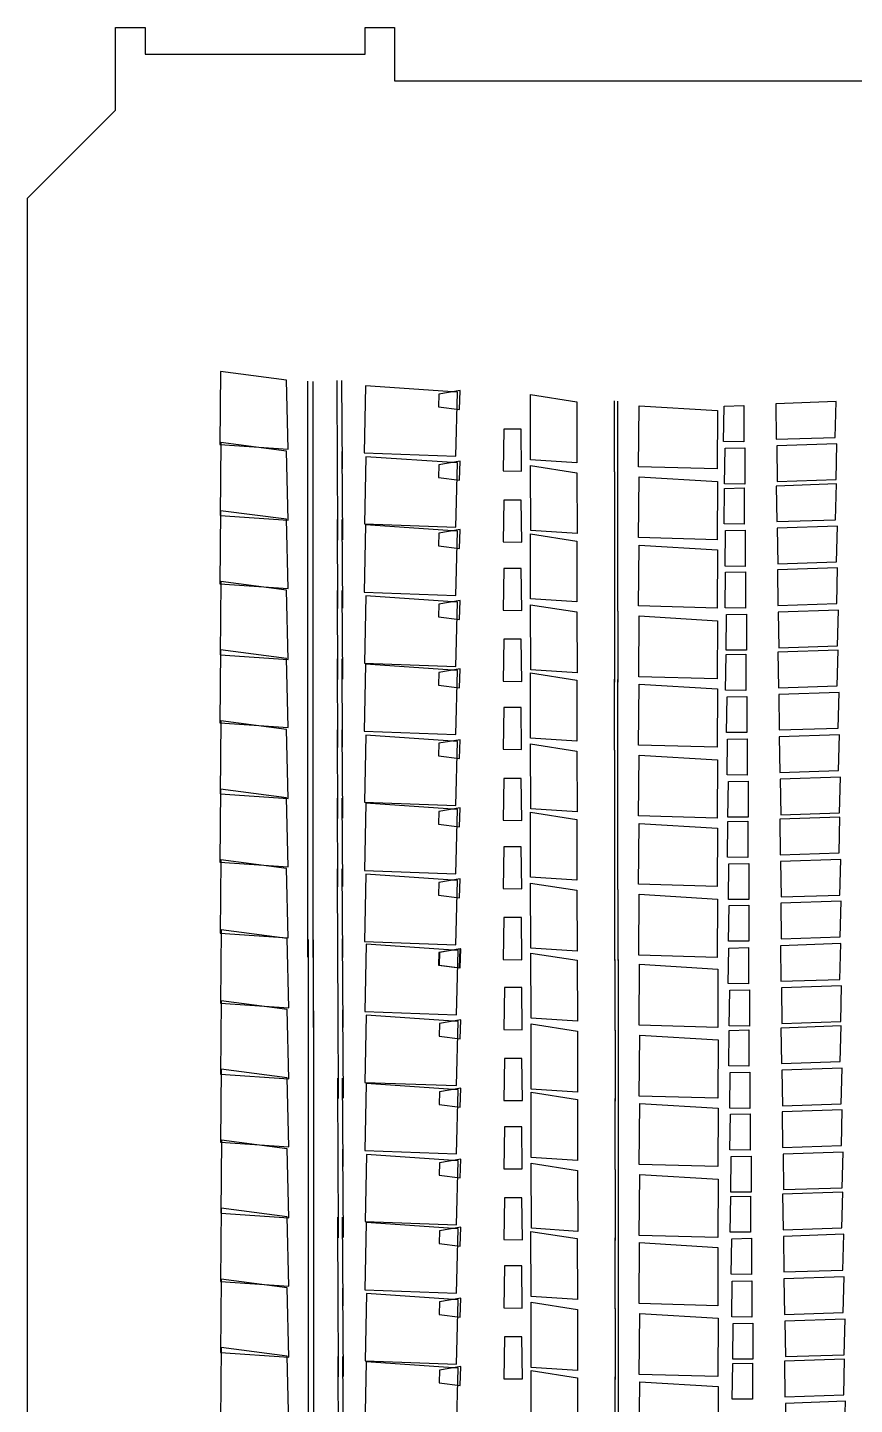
# Model space of a CAD drawing. Extents: x 1 to 156, y 0 to 242.
# Drawn here: x 0.7 to 75.2, y 118.2 to 242.4 of the extents above; entities that cross this region are included whole.
import ezdxf

# ---------------------------------------------------------------- set-up
doc = ezdxf.new("R2010")
doc.units = 0
doc.layers.get('0').update_dxf_attribs({"linetype": 'CONTINUOUS'})

msp = doc.modelspace()

# ---------------------------------------------------------------- linework, layer by layer
at = {"color": 7}
for points in [[(0.657896, 2.400009), (0.657896, 227.00637), (8.592498, 234.941014), (8.592498, 242.398827), (11.251446, 242.398827), (11.251446, 239.998607), (31.086725, 239.998607), (31.086725, 242.398827), (33.724845, 242.398827), (33.724845, 237.599974), (122.790896, 237.599974), (122.790896, 242.398827), (125.429016, 242.398827), (125.429016, 239.998607), (145.264296, 239.998607), (145.264296, 242.398827), (147.92324, 242.398827), (147.92324, 234.941014), (155.857888, 227.006321), (155.857888, 2.400009)], [(25.886656, 210.51694), (25.886656, 202.629748)], [(26.396474, 202.599756), (26.396474, 210.486948)], [(28.615686, 202.569764), (28.585694, 210.576916)], [(28.975558, 210.576916), (29.035534, 202.599756)], [(53.556584, 208.732604), (53.556584, 202.328484)], [(53.874669, 202.328484), (53.874669, 208.711396)], [(25.896278, 204.122796), (25.896278, 196.235596)], [(26.406098, 196.205604), (26.406098, 204.092804)], [(28.625309, 196.17562), (28.595317, 204.182772)], [(28.985182, 204.182772), (29.045158, 196.205604)], [(53.566206, 202.338452), (53.566206, 195.934348)], [(53.884294, 195.934348), (53.884294, 202.317252)], [(25.891467, 197.963188), (25.891467, 190.075996)], [(26.401286, 190.046004), (26.401286, 197.933212)], [(28.620498, 190.016012), (28.590506, 198.023172)], [(28.98037, 198.023172), (29.040346, 190.046004)], [(53.561395, 196.178852), (53.561395, 189.77474)], [(53.879482, 189.77474), (53.879482, 196.157652)], [(25.90109, 191.569044), (25.90109, 183.681853)], [(26.41091, 183.651861), (26.41091, 191.53906)], [(28.630121, 183.621868), (28.600129, 191.629028)], [(28.989994, 191.629028), (29.04997, 183.651861)], [(53.571018, 189.784708), (53.571018, 183.380596)], [(53.889102, 183.380596), (53.889102, 189.7635)], [(25.88785, 185.418716), (25.88785, 177.531517)], [(26.397669, 177.501525), (26.397669, 185.388733)], [(28.616879, 177.471533), (28.586887, 185.478685)], [(28.976752, 185.478685), (29.036728, 177.501525)], [(53.557778, 183.634381), (53.557778, 177.23026)], [(53.875863, 177.23026), (53.875863, 183.613172)], [(25.897473, 179.024572), (25.897473, 171.137373)], [(26.407292, 171.107381), (26.407292, 178.99458)], [(28.626503, 171.077388), (28.596511, 179.084548)], [(28.986375, 179.084548), (29.046351, 171.107381)], [(53.567401, 177.240228), (53.567401, 170.836116)], [(53.885488, 170.836116), (53.885488, 177.21902)], [(25.892662, 172.864973), (25.892662, 164.977765)], [(26.402481, 164.94778), (26.402481, 172.834972)], [(28.621691, 164.917789), (28.591699, 172.92494)], [(28.981564, 172.92494), (29.04154, 164.94778)], [(53.56259, 171.080628), (53.56259, 164.676516)], [(53.880677, 164.676516), (53.880677, 171.059421)], [(25.902285, 166.47082), (25.902285, 158.583617)], [(26.412104, 158.553625), (26.412104, 166.440836)], [(28.631314, 158.523641), (28.601322, 166.530796)], [(28.991187, 166.530796), (29.051163, 158.553625)], [(53.572212, 164.686484), (53.572212, 158.282369)], [(53.890297, 158.282369), (53.890297, 164.665277)], [(28.671198, 152.211297), (28.641206, 160.218449)], [(29.03107, 160.218449), (29.091046, 152.241289)], [(25.942169, 160.158473), (25.942169, 152.271281)], [(26.451987, 152.241289), (26.451987, 160.128481)], [(53.612098, 158.374137), (53.612098, 151.970017)], [(53.930183, 151.970017), (53.930183, 158.352929)], [(25.951791, 153.764329), (25.951791, 145.877129)], [(26.46161, 145.847137), (26.46161, 153.734337)], [(28.680822, 145.817153), (28.65083, 153.824305)], [(29.040694, 153.824305), (29.10067, 145.847137)], [(53.621721, 151.979985), (53.621721, 145.575881)], [(53.939806, 145.575881), (53.939806, 151.958785)], [(25.94698, 147.604721), (25.94698, 139.717529)], [(26.456798, 139.687537), (26.456798, 147.574745)], [(28.67601, 139.657545), (28.646018, 147.664705)], [(29.035883, 147.664705), (29.095859, 139.687537)], [(53.61691, 145.820385), (53.61691, 139.416273)], [(53.934995, 139.416273), (53.934995, 145.799185)], [(25.956603, 141.210577), (25.956603, 133.323385)], [(26.466422, 133.293393), (26.466422, 141.180593)], [(28.685634, 133.263401), (28.655642, 141.270561)], [(29.045506, 141.270561), (29.105482, 133.293393)], [(53.626532, 139.426241), (53.626532, 133.022129)], [(53.944618, 133.022129), (53.944618, 139.405033)], [(25.943362, 135.060249), (25.943362, 127.173049)], [(26.453182, 127.143057), (26.453182, 135.030265)], [(28.672392, 127.113065), (28.6424, 135.120217)], [(29.032265, 135.120217), (29.092241, 127.143057)], [(53.613292, 133.275913), (53.613292, 126.871793)], [(53.931378, 126.871793), (53.931378, 133.254705)], [(25.952986, 128.666105), (25.952986, 120.778905)], [(26.462805, 120.748913), (26.462805, 128.636113)], [(28.682016, 120.718921), (28.652024, 128.726081)], [(29.041888, 128.726081), (29.101864, 120.748913)], [(53.622914, 126.881761), (53.622914, 120.477649)], [(53.941001, 120.477649), (53.941001, 126.860553)], [(25.948174, 122.506505), (25.948174, 114.619297)], [(26.457994, 114.589313), (26.457994, 122.476505)], [(28.677204, 114.559321), (28.647212, 122.566473)], [(29.037077, 122.566473), (29.097053, 114.589313)], [(53.618103, 120.722161), (53.618103, 114.318049)], [(53.93619, 114.318049), (53.93619, 120.700953)]]:
    msp.add_lwpolyline(points, dxfattribs=at)
for points in [[(24.147274, 204.369124), (23.997327, 210.606908), (18.059435, 211.386628), (17.999459, 204.78898), (24.147274, 204.369124)], [(39.261903, 203.739348), (39.411849, 209.527292), (31.13479, 210.097092), (31.014834, 204.039244), (39.261903, 203.739348)], [(37.732445, 209.347356), (37.702453, 208.207764), (39.591782, 207.967844), (39.651758, 209.677236), (37.732445, 209.347356)], [(50.163677, 208.64778), (50.184877, 203.155508), (46.007358, 203.43118), (45.986158, 209.305156), (50.163677, 208.64778)], [(68.11853, 208.47307), (68.16093, 205.271017), (73.462346, 205.440665), (73.547162, 208.663918), (68.11853, 208.47307)], [(62.844667, 207.863172), (62.823467, 202.604164), (55.740773, 202.79502), (55.783181, 208.287284), (62.844667, 207.863172)], [(63.453282, 208.261014), (65.234554, 208.303414), (65.234554, 205.037745), (63.410866, 205.058945), (63.453282, 208.261014)], [(43.589919, 206.187924), (43.526303, 202.413316), (45.20155, 202.392116), (45.159142, 206.187924), (43.589919, 206.187924)], [(24.156897, 197.97498), (24.00695, 204.212764), (18.069058, 204.992484), (18.009082, 198.394828), (24.156897, 197.97498)], [(39.271526, 197.345196), (39.421471, 203.133148), (31.144414, 203.70294), (31.024457, 197.645092), (39.271526, 197.345196)], [(63.536234, 204.455289), (65.317506, 204.497689), (65.317506, 201.232017), (63.493818, 201.253217), (63.536234, 204.455289)], [(68.201482, 204.667345), (68.243882, 201.465289), (73.545298, 201.634929), (73.630114, 204.858193), (68.201482, 204.667345)], [(37.742068, 202.953212), (37.712076, 201.813612), (39.601404, 201.5737), (39.66138, 203.283092), (37.742068, 202.953212)], [(50.173299, 202.253636), (50.194499, 196.761364), (46.01698, 197.037036), (45.99578, 202.911004), (50.173299, 202.253636)], [(62.85429, 201.469028), (62.83309, 196.21002), (55.750395, 196.400876), (55.792803, 201.89314), (62.85429, 201.469028)], [(68.160002, 201.052169), (68.202402, 197.850113), (73.503818, 198.019753), (73.588642, 201.243017), (68.160002, 201.052169)], [(63.494754, 200.840113), (65.276034, 200.882513), (65.276034, 197.616841), (63.452346, 197.638041), (63.494754, 200.840113)], [(24.152085, 191.815372), (24.002138, 198.053164), (18.064247, 198.832884), (18.004271, 192.235236), (24.152085, 191.815372)], [(43.599544, 199.79378), (43.535928, 196.019164), (45.211177, 195.997964), (45.168769, 199.793788), (43.599544, 199.79378)], [(39.266714, 191.185604), (39.41666, 196.973548), (31.139602, 197.543348), (31.019645, 191.485492), (39.266714, 191.185604)], [(68.242954, 197.246441), (68.285354, 194.044385), (73.58677, 194.214033), (73.671594, 197.437297), (68.242954, 197.246441)], [(37.737257, 196.793612), (37.707265, 195.65402), (39.596594, 195.4141), (39.65657, 197.123492), (37.737257, 196.793612)], [(50.168488, 196.094028), (50.189688, 190.601764), (46.012169, 190.877436), (45.990969, 196.751412), (50.168488, 196.094028)], [(63.577706, 197.034385), (65.358986, 197.076785), (65.358986, 193.811113), (63.535298, 193.832313), (63.577706, 197.034385)], [(62.849478, 195.30942), (62.828278, 190.05042), (55.745584, 190.241268), (55.787992, 195.733532), (62.849478, 195.30942)], [(43.594733, 193.634172), (43.531117, 189.859564), (45.206366, 189.838364), (45.163958, 193.634181), (43.594733, 193.634172)], [(63.593978, 193.274577), (65.37525, 193.316977), (65.37525, 190.051297), (63.551562, 190.072497), (63.593978, 193.274577)], [(68.259226, 193.486625), (68.301626, 190.284569), (73.603042, 190.454217), (73.687866, 193.677481), (68.259226, 193.486625)], [(24.161709, 185.421236), (24.011762, 191.65902), (18.07387, 192.438732), (18.013894, 185.841084), (24.161709, 185.421236)], [(39.276338, 184.791452), (39.426283, 190.579404), (31.149225, 191.149196), (31.029269, 185.091348), (39.276338, 184.791452)], [(37.746879, 190.399468), (37.716887, 189.259868), (39.606215, 189.019956), (39.666191, 190.729348), (37.746879, 190.399468)], [(50.178113, 189.699892), (50.199313, 184.20762), (46.021796, 184.483292), (46.000596, 190.35726), (50.178113, 189.699892)], [(62.859101, 188.915276), (62.837901, 183.656277), (55.755206, 183.847125), (55.797614, 189.339396), (62.859101, 188.915276)], [(63.67693, 189.468849), (65.458202, 189.511249), (65.458202, 186.245569), (63.634514, 186.266769), (63.67693, 189.468849)], [(68.342178, 189.680905), (68.384578, 186.478849), (73.685994, 186.648489), (73.77081, 189.871753), (68.342178, 189.680905)], [(24.148468, 179.270892), (23.998521, 185.508676), (18.06063, 186.288404), (18.000654, 179.690748), (24.148468, 179.270892)], [(43.604355, 187.240028), (43.540739, 183.46542), (45.215988, 183.44422), (45.17358, 187.240037), (43.604355, 187.240028)], [(68.300698, 186.065729), (68.343098, 182.863673), (73.644514, 183.033321), (73.729338, 186.256577), (68.300698, 186.065729)], [(39.263097, 178.641125), (39.413042, 184.429069), (31.135986, 184.99886), (31.016028, 178.941012), (39.263097, 178.641125)], [(63.63545, 185.853665), (65.41673, 185.896065), (65.41673, 182.630393), (63.593042, 182.651593), (63.63545, 185.853665)], [(37.733639, 184.249124), (37.703647, 183.10954), (39.592976, 182.86962), (39.652952, 184.579013), (37.733639, 184.249124)], [(50.164871, 183.549548), (50.186071, 178.057277), (46.008554, 178.332956), (45.987354, 184.206924), (50.164871, 183.549548)], [(62.845862, 182.76494), (62.824662, 177.505932), (55.741967, 177.696789), (55.784375, 183.18906), (62.845862, 182.76494)], [(63.718402, 182.047937), (65.499682, 182.090337), (65.499682, 178.824665), (63.675994, 178.845865), (63.718402, 182.047937)], [(68.38365, 182.260001), (68.42605, 179.057937), (73.727466, 179.227593), (73.81229, 182.450849), (68.38365, 182.260001)], [(43.591114, 181.089692), (43.527498, 177.315076), (45.202746, 177.293876), (45.160338, 181.08969), (43.591114, 181.089692)], [(24.158091, 172.876748), (24.008145, 179.11454), (18.070253, 179.894252), (18.010277, 173.296604), (24.158091, 172.876748)], [(39.27272, 172.246972), (39.422666, 178.034925), (31.145609, 178.604716), (31.025651, 172.546868), (39.27272, 172.246972)], [(37.743262, 177.854989), (37.71327, 176.715388), (39.602599, 176.475476), (39.662575, 178.18486), (37.743262, 177.854989)], [(50.174494, 177.155404), (50.195694, 171.66314), (46.018177, 171.938804), (45.996977, 177.81278), (50.174494, 177.155404)], [(63.763546, 178.215801), (65.544818, 178.258201), (65.544818, 174.992529), (63.72113, 175.013729), (63.763546, 178.215801)], [(68.428786, 178.427857), (68.471186, 175.225809), (73.772602, 175.395449), (73.857434, 178.618713), (68.428786, 178.427857)], [(62.855484, 176.370796), (62.834284, 171.111788), (55.75159, 171.302645), (55.793998, 176.794916), (62.855484, 176.370796)], [(43.600738, 174.695548), (43.537114, 170.920932), (45.212363, 170.899732), (45.169955, 174.69554), (43.600738, 174.695548)], [(63.846498, 174.410081), (65.62777, 174.452481), (65.62777, 171.186801), (63.804082, 171.208001), (63.846498, 174.410081)], [(68.511738, 174.622145), (68.554138, 171.420081), (73.855554, 171.589729), (73.940386, 174.812985), (68.511738, 174.622145)], [(24.153279, 166.717148), (24.003333, 172.954932), (18.065442, 173.73466), (18.005466, 167.137004), (24.153279, 166.717148)], [(39.267908, 166.087372), (39.417854, 171.875316), (31.140797, 172.445116), (31.020838, 166.387268), (39.267908, 166.087372)], [(37.73845, 171.695381), (37.708458, 170.555788), (39.597786, 170.315868), (39.657762, 172.025269), (37.73845, 171.695381)], [(50.169682, 170.995804), (50.190882, 165.503532), (46.013365, 165.779213), (45.992165, 171.653172), (50.169682, 170.995804)], [(62.850673, 170.211197), (62.829473, 164.952189), (55.746778, 165.143044), (55.789186, 170.635309), (62.850673, 170.211197)], [(63.805018, 170.794913), (65.586298, 170.837313), (65.586298, 167.571633), (63.76261, 167.592833), (63.805018, 170.794913)], [(68.470266, 171.006961), (68.512666, 167.804897), (73.814082, 167.974553), (73.898906, 171.197809), (68.470266, 171.006961)], [(43.595925, 168.535948), (43.532309, 164.761332), (45.207558, 164.740132), (45.16515, 168.535958), (43.595925, 168.535948)], [(24.162903, 160.322993), (24.012956, 166.560788), (18.075064, 167.340509), (18.015088, 160.742857), (24.162903, 160.322993)], [(63.88797, 166.989185), (65.669242, 167.031585), (65.669242, 163.765897), (63.845562, 163.787097), (63.88797, 166.989185)], [(68.553218, 167.201233), (68.595618, 163.999169), (73.897034, 164.168825), (73.981858, 167.392089), (68.553218, 167.201233)], [(39.277531, 159.693225), (39.427477, 165.481172), (31.15042, 166.050972), (31.030464, 159.993113), (39.277531, 159.693225)], [(37.748074, 165.301237), (37.718082, 164.161644), (39.60741, 163.921724), (39.667386, 165.631116), (37.748074, 165.301237)], [(50.179305, 164.601653), (50.200505, 159.109385), (46.022986, 159.385057), (46.001786, 165.259028), (50.179305, 164.601653)], [(62.860295, 163.817052), (62.839095, 158.558041), (55.756402, 158.748897), (55.79881, 164.241165), (62.860295, 163.817052)], [(63.904242, 163.229369), (65.685514, 163.271769), (65.685514, 160.006081), (63.861826, 160.027281), (63.904242, 163.229369)], [(68.569482, 163.441425), (68.611882, 160.239361), (73.913298, 160.409009), (73.998122, 163.632257), (68.569482, 163.441425)], [(43.60555, 162.141801), (43.541934, 158.367185), (45.217182, 158.345985), (45.174774, 162.141801), (43.60555, 162.141801)], [(24.202786, 154.010657), (24.05284, 160.248441), (18.114949, 161.028161), (18.054973, 154.430513), (24.202786, 154.010657)], [(39.317417, 153.380881), (39.467362, 159.168825), (31.190303, 159.738625), (31.070346, 153.680777), (39.317417, 153.380881)], [(37.734254, 158.999713), (37.704262, 157.860121), (39.593591, 157.620201), (39.653567, 159.329601), (37.734254, 158.999713)], [(37.787958, 158.988889), (37.757966, 157.849297), (39.647295, 157.609377), (39.707271, 159.318769), (37.787958, 158.988889)], [(50.219191, 158.289313), (50.240399, 152.797041), (46.062882, 153.072713), (46.041674, 158.946689), (50.219191, 158.289313)], [(63.875642, 159.392009), (65.656918, 159.434409), (65.656918, 156.168737), (63.83323, 156.189937), (63.875642, 159.392009)], [(68.540889, 159.604065), (68.583297, 156.402009), (73.884714, 156.571657), (73.969535, 159.794913), (68.540889, 159.604065)], [(62.900181, 157.504705), (62.878973, 152.245697), (55.79628, 152.436553), (55.838688, 157.928817), (62.900181, 157.504705)], [(43.645434, 155.829457), (43.581818, 152.054849), (45.257065, 152.033649), (45.214657, 155.829457), (43.645434, 155.829457)], [(63.958594, 155.586281), (65.73987, 155.628681), (65.73987, 152.363009), (63.916183, 152.384209), (63.958594, 155.586281)], [(68.62384, 155.798337), (68.666248, 152.596281), (73.967666, 152.765921), (74.052486, 155.989185), (68.62384, 155.798337)], [(24.21241, 147.616513), (24.062462, 153.854297), (18.124572, 154.634017), (18.064596, 148.036361), (24.21241, 147.616513)], [(39.32704, 146.986729), (39.476985, 152.774681), (31.199927, 153.344473), (31.07997, 147.286625), (39.32704, 146.986729)], [(37.797582, 152.594745), (37.76759, 151.455145), (39.656918, 151.215233), (39.716894, 152.924625), (37.797582, 152.594745)], [(50.228814, 151.895169), (50.250022, 146.402897), (46.072504, 146.678569), (46.051296, 152.552537), (50.228814, 151.895169)], [(62.909804, 151.110561), (62.888596, 145.851553), (55.805902, 146.042409), (55.84831, 151.534673), (62.909804, 151.110561)], [(63.917117, 151.971105), (65.698392, 152.013505), (65.698392, 148.747833), (63.874704, 148.769033), (63.917117, 151.971105)], [(68.582362, 152.183161), (68.62477, 148.981105), (73.92619, 149.150745), (74.01101, 152.374009), (68.582362, 152.183161)], [(43.655057, 149.435313), (43.591441, 145.660697), (45.26669, 145.639497), (45.224282, 149.435321), (43.655057, 149.435313)], [(24.207598, 141.456905), (24.057651, 147.694697), (18.119761, 148.474417), (18.059785, 141.876769), (24.207598, 141.456905)], [(64.000069, 148.165377), (65.781345, 148.207777), (65.781345, 144.942105), (63.957658, 144.963305), (64.000069, 148.165377)], [(68.665315, 148.377433), (68.707723, 145.175377), (74.009142, 145.345025), (74.093962, 148.568289), (68.665315, 148.377433)], [(39.322228, 140.827137), (39.472174, 146.615081), (31.195115, 147.184881), (31.075158, 141.127025), (39.322228, 140.827137)], [(37.79277, 146.435145), (37.762778, 145.295553), (39.652107, 145.055633), (39.712083, 146.765025), (37.79277, 146.435145)], [(50.224002, 145.735561), (50.24521, 140.243297), (46.067693, 140.518969), (46.046485, 146.392945), (50.224002, 145.735561)], [(62.904992, 144.950953), (62.883784, 139.691953), (55.80109, 139.882801), (55.843498, 145.375065), (62.904992, 144.950953)], [(64.016338, 144.405569), (65.797614, 144.447969), (65.797614, 141.182289), (63.973926, 141.203489), (64.016338, 144.405569)], [(68.681584, 144.617617), (68.723992, 141.415561), (74.025412, 141.585209), (74.110232, 144.808473), (68.681584, 144.617617)], [(43.650246, 143.275705), (43.58663, 139.501097), (45.261878, 139.479897), (45.21947, 143.275713), (43.650246, 143.275705)], [(24.217222, 135.062769), (24.067274, 141.300553), (18.129383, 142.080265), (18.069407, 135.482617), (24.217222, 135.062769)], [(39.331851, 134.432985), (39.481797, 140.220937), (31.204738, 140.790729), (31.084782, 134.732881), (39.331851, 134.432985)], [(37.802393, 140.041001), (37.772401, 138.901401), (39.661729, 138.661489), (39.721705, 140.370881), (37.802393, 140.041001)], [(64.09929, 140.599841), (65.880566, 140.642241), (65.880566, 137.376561), (64.056878, 137.397761), (64.09929, 140.599841)], [(68.764536, 140.811897), (68.806944, 137.609841), (74.108362, 137.779481), (74.193183, 141.002745), (68.764536, 140.811897)], [(50.233626, 139.341425), (50.254834, 133.849153), (46.077316, 134.124825), (46.056108, 139.998793), (50.233626, 139.341425)], [(62.914615, 138.556809), (62.893407, 133.297809), (55.810714, 133.488657), (55.853122, 138.980929), (62.914615, 138.556809)], [(43.659868, 136.881561), (43.596252, 133.106953), (45.2715, 133.085753), (45.229092, 136.881569), (43.659868, 136.881561)], [(64.057812, 136.984665), (65.839088, 137.027065), (65.839088, 133.761393), (64.0154, 133.782593), (64.057812, 136.984665)], [(68.723058, 137.196721), (68.765466, 133.994665), (74.066882, 134.164313), (74.151708, 137.387569), (68.723058, 137.196721)], [(24.203981, 128.912425), (24.054034, 135.150209), (18.116143, 135.929937), (18.056167, 129.332281), (24.203981, 128.912425)], [(39.31861, 128.282657), (39.468556, 134.070601), (31.191498, 134.640393), (31.071541, 128.582545), (39.31861, 128.282657)], [(37.789153, 133.890657), (37.759161, 132.751073), (39.64849, 132.511153), (39.708466, 134.220545), (37.789153, 133.890657)], [(50.220385, 133.191081), (50.241593, 127.698809), (46.064075, 127.974489), (46.042867, 133.848457), (50.220385, 133.191081)], [(64.140764, 133.178937), (65.922041, 133.221337), (65.922041, 129.955665), (64.098353, 129.976865), (64.140764, 133.178937)], [(68.80601, 133.390993), (68.848418, 130.188937), (74.149834, 130.358585), (74.23466, 133.581841), (68.80601, 133.390993)], [(62.901374, 132.406473), (62.880166, 127.147465), (55.797471, 127.338321), (55.839879, 132.830593), (62.901374, 132.406473)], [(43.646628, 130.731225), (43.583012, 126.956609), (45.25826, 126.935409), (45.215852, 130.731225), (43.646628, 130.731225)], [(24.213604, 122.518281), (24.063658, 128.756073), (18.125766, 129.535785), (18.06579, 122.938137), (24.213604, 122.518281)], [(64.185906, 129.346793), (65.967181, 129.389193), (65.967181, 126.123521), (64.143494, 126.144721), (64.185906, 129.346793)], [(68.851151, 129.558849), (68.893559, 126.356801), (74.194974, 126.526441), (74.279801, 129.749705), (68.851151, 129.558849)], [(39.328234, 121.888505), (39.478179, 127.676457), (31.201122, 128.246249), (31.081164, 122.188401), (39.328234, 121.888505)], [(37.798776, 127.496521), (37.768784, 126.356921), (39.658113, 126.117009), (39.718089, 127.826393), (37.798776, 127.496521)], [(50.230008, 126.796937), (50.251216, 121.304673), (46.073699, 121.580337), (46.052491, 127.454313), (50.230008, 126.796937)], [(62.910998, 126.012329), (62.88979, 120.753321), (55.807096, 120.944177), (55.849504, 126.436449), (62.910998, 126.012329)], [(64.268857, 125.541073), (66.050134, 125.583473), (66.050134, 122.317801), (64.226446, 122.339001), (64.268857, 125.541073)], [(68.934103, 125.753137), (68.976511, 122.551073), (74.277926, 122.720721), (74.362755, 125.943977), (68.934103, 125.753137)], [(43.656251, 124.337081), (43.592627, 120.562465), (45.267876, 120.541265), (45.225468, 124.337073), (43.656251, 124.337081)], [(24.208792, 116.358681), (24.058846, 122.596465), (18.120955, 123.376193), (18.060979, 116.778537), (24.208792, 116.358681)], [(39.323422, 115.728905), (39.473367, 121.516849), (31.19631, 122.086649), (31.076351, 116.028801), (39.323422, 115.728905)], [(64.227379, 121.925905), (66.008656, 121.968305), (66.008656, 118.702625), (64.184968, 118.723825), (64.227379, 121.925905)], [(68.892626, 122.137953), (68.935034, 118.935897), (74.236451, 119.105545), (74.321278, 122.328801), (68.892626, 122.137953)], [(37.793964, 121.336913), (37.763972, 120.197321), (39.6533, 119.957401), (39.713276, 121.666801), (37.793964, 121.336913)], [(50.225196, 120.637337), (50.246404, 115.145065), (46.068886, 115.420745), (46.047678, 121.294705), (50.225196, 120.637337)], [(62.906186, 119.852729), (62.884978, 114.593721), (55.802285, 114.784577), (55.844693, 120.276841), (62.906186, 119.852729)], [(68.975578, 118.332233), (69.017986, 115.130169), (74.319402, 115.299817), (74.404231, 118.523081), (68.975578, 118.332233)]]:
    msp.add_lwpolyline(points, close=True, dxfattribs=at)

doc.saveas('drawing.dxf')
